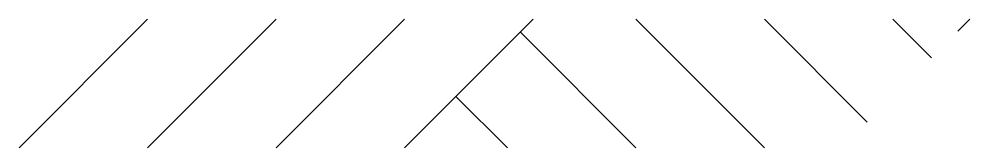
# Model space of a CAD drawing. Header units: metres. Extents: x -2 to 0, y -0.27 to 0.
import ezdxf

# ---------------------------------------------------------------- set-up
doc = ezdxf.new("R2010")
doc.units = ezdxf.units.M
doc.header["$LTSCALE"] = 0.2

msp = doc.modelspace()

# ---------------------------------------------------------------- linework, layer by layer
for p, q in [((-1.7297, 0), (-2, -0.2703)), ((-1.4595, 0), (-1.7297, -0.2703)), ((-1.1892, 0), (-1.4595, -0.2703)), ((-0.9189, 0), (-1.1892, -0.2703)), ((-0.7027, 0), (-0.4324, -0.2703)), ((-0.4324, 0), (-0.2162, -0.2162)), ((-0.1622, 0), (-0.0811, -0.0811)), ((0, 0), (-0.0254, -0.0254)), ((-0.9459, -0.027), (-0.7027, -0.2703)), ((-1.0811, -0.1622), (-0.973, -0.2703))]:
    msp.add_line(p, q)

doc.saveas('drawing.dxf')
